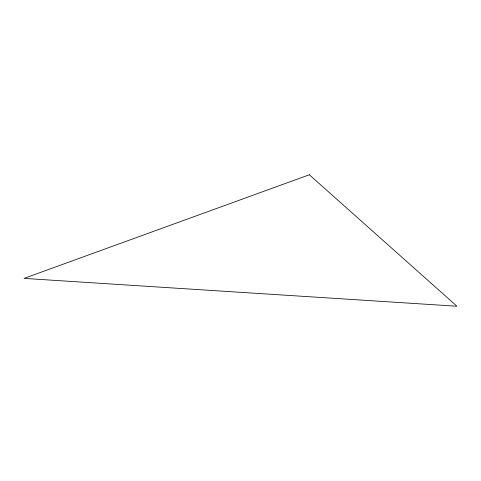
<?xml version="1.0" encoding="UTF-8"?>
<svg xmlns="http://www.w3.org/2000/svg" width="481" height="481" viewBox="0 0 481 481"><rect width="100%" height="100%" fill="white"/><g stroke="black" fill="none" stroke-linecap="round" stroke-linejoin="round"><path stroke-width="0.72" d="M309.325 174.771L24.05 278.403L456.95 306.229L309.325 174.771"/></g></svg>
